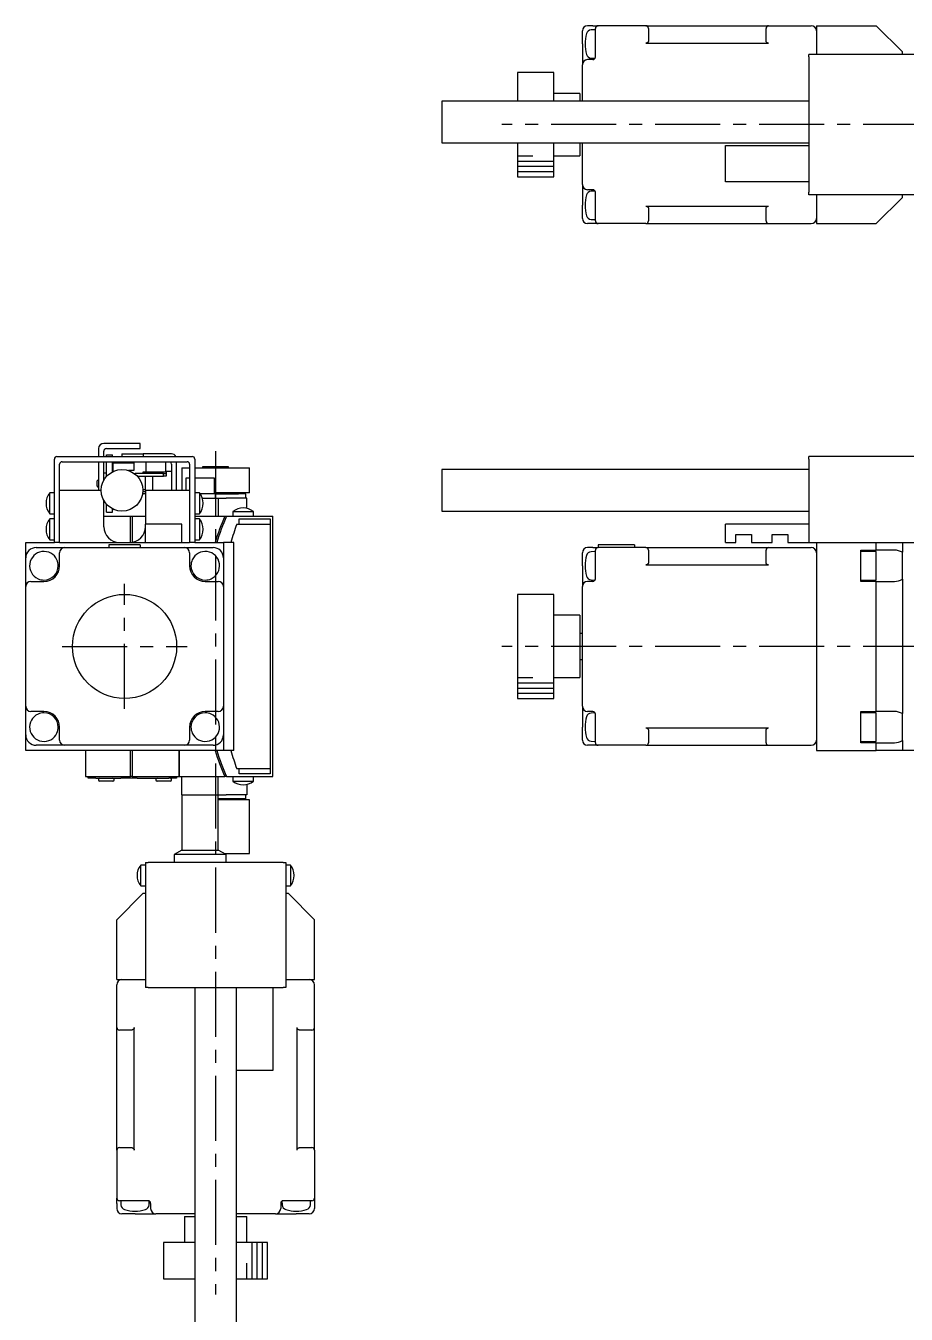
# Model space of a CAD drawing. Extents: x 165 to 837, y 27 to 488.
# Drawn here: x 164.8 to 334, y 240.2 to 487.8 of the extents above; entities that cross this region are included whole.
import ezdxf

# ---------------------------------------------------------------- set-up
doc = ezdxf.new("R2010")
doc.units = 0
doc.header["$LTSCALE"] = 10
doc.linetypes.add('CENTER', pattern=[2, 1.25, -0.25, 0.25, -0.25])
for name, color, linetype in [('1', 7, 'CONTINUOUS'), ('11', 7, 'CONTINUOUS'), ('2', 7, 'CONTINUOUS')]:
    doc.layers.add(name, color=color, linetype=linetype)

msp = doc.modelspace()

# ---------------------------------------------------------------- linework, layer by layer
at = {"layer": '1', "color": 7, "linetype": 'CONTINUOUS'}
for p, q in [((273.749999, 487.75), (272.749999, 487.75)), ((273.749999, 487.75), (274.749999, 487.75)), ((283.949999, 487.75), (274.749999, 487.75)), ((283.949999, 487.75), (307.549999, 487.75)), ((307.549999, 487.75), (315.749999, 487.75)), ((316.749999, 487.75), (316.749999, 482.25)), ((316.749999, 487.75), (328.249999, 487.75)), ((333.249999, 482.75), (328.249999, 487.75)), ((271.749999, 484.25), (271.749999, 486.75)), ((274.249999, 487), (273.446276, 486.957879)), ((274.249999, 485.75), (274.249999, 487.25)), ((274.249999, 481.664214), (274.249999, 485.75)), ((284.449999, 487.25), (284.449999, 485.75)), ((284.449999, 485.75), (284.449999, 484.898232)), ((307.049999, 485.75), (307.049999, 487.25)), ((307.049999, 484.898232), (307.049999, 485.75)), ((271.749999, 484.25), (271.749999, 480.25)), ((283.974533, 484.398835), (283.949999, 484.398232)), ((283.949999, 484.398232), (307.549999, 484.398232)), ((283.999008, 484.40064), (283.974533, 484.398835)), ((284.023364, 484.403644), (283.999008, 484.40064)), ((284.047544, 484.40784), (284.023364, 484.403644)), ((284.071489, 484.413217), (284.047544, 484.40784)), ((284.095141, 484.419762), (284.071489, 484.413217)), ((284.118444, 484.42746), (284.095141, 484.419762)), ((284.141341, 484.436293), (284.118444, 484.42746)), ((284.163777, 484.446238), (284.141341, 484.436293)), ((284.185697, 484.457272), (284.163777, 484.446238)), ((284.20705, 484.469368), (284.185697, 484.457272)), ((284.227784, 484.482497), (284.20705, 484.469368)), ((284.247849, 484.496629), (284.227784, 484.482497)), ((284.267196, 484.511727), (284.247849, 484.496629)), ((284.285778, 484.527757), (284.267196, 484.511727)), ((284.303552, 484.544679), (284.285778, 484.527757)), ((284.320475, 484.562453), (284.303552, 484.544679)), ((284.336504, 484.581036), (284.320475, 484.562453)), ((284.351603, 484.600383), (284.336504, 484.581036)), ((284.365734, 484.620447), (284.351603, 484.600383)), ((284.378863, 484.641181), (284.365734, 484.620447)), ((284.39096, 484.662534), (284.378863, 484.641181)), ((284.401994, 484.684455), (284.39096, 484.662534)), ((284.411939, 484.706891), (284.401994, 484.684455)), ((284.420771, 484.729787), (284.411939, 484.706891)), ((284.428469, 484.75309), (284.420771, 484.729787)), ((284.435015, 484.776742), (284.428469, 484.75309)), ((284.440392, 484.800687), (284.435015, 484.776742)), ((284.444587, 484.824867), (284.440392, 484.800687)), ((284.447591, 484.849224), (284.444587, 484.824867)), ((284.449397, 484.873698), (284.447591, 484.849224)), ((284.449999, 484.898232), (284.449397, 484.873698)), ((307.050601, 484.873698), (307.049999, 484.898232)), ((307.052407, 484.849224), (307.050601, 484.873698)), ((307.055411, 484.824867), (307.052407, 484.849224)), ((307.059606, 484.800687), (307.055411, 484.824867)), ((307.064983, 484.776742), (307.059606, 484.800687)), ((307.071529, 484.75309), (307.064983, 484.776742)), ((307.079227, 484.729787), (307.071529, 484.75309)), ((307.088059, 484.706891), (307.079227, 484.729787)), ((307.098004, 484.684455), (307.088059, 484.706891)), ((307.109038, 484.662534), (307.098004, 484.684455)), ((307.121135, 484.641181), (307.109038, 484.662534)), ((307.134264, 484.620447), (307.121135, 484.641181)), ((307.148395, 484.600383), (307.134264, 484.620447)), ((307.163494, 484.581036), (307.148395, 484.600383)), ((307.179523, 484.562453), (307.163494, 484.581036)), ((307.196446, 484.544679), (307.179523, 484.562453)), ((307.21422, 484.527757), (307.196446, 484.544679)), ((307.232802, 484.511727), (307.21422, 484.527757)), ((307.252149, 484.496629), (307.232802, 484.511727)), ((307.272214, 484.482497), (307.252149, 484.496629)), ((307.292948, 484.469368), (307.272214, 484.482497)), ((307.314301, 484.457272), (307.292948, 484.469368)), ((307.336221, 484.446238), (307.314301, 484.457272)), ((307.358657, 484.436293), (307.336221, 484.446238)), ((307.381554, 484.42746), (307.358657, 484.436293)), ((307.404857, 484.419762), (307.381554, 484.42746)), ((307.428509, 484.413217), (307.404857, 484.419762)), ((307.452454, 484.40784), (307.428509, 484.413217)), ((307.476634, 484.403644), (307.452454, 484.40784)), ((307.50099, 484.40064), (307.476634, 484.403644)), ((307.525465, 484.398835), (307.50099, 484.40064)), ((307.549999, 484.398232), (307.525465, 484.398835)), ((333.249999, 482.25), (333.249999, 482.75)), ((273.749999, 481.25), (272.749999, 481.25)), ((273.446276, 481.542121), (274.184962, 481.503408)), ((339.249999, 482.25), (315.249999, 482.25)), ((315.249999, 481.75), (315.249999, 482.25)), ((315.249999, 481.75), (315.249999, 455.75)), ((259.249999, 478.75), (259.249999, 473.25)), ((266.249999, 478.75), (259.249999, 478.75)), ((266.249999, 473.25), (266.249999, 478.75)), ((271.749999, 473.25), (271.749999, 480.25)), ((244.750001, 473.25), (244.750001, 469.25)), ((315.249999, 473.25), (244.750001, 473.25)), ((271.249999, 474.75), (266.249999, 474.75)), ((271.249999, 474.75), (271.249999, 473.25)), ((244.750001, 469.25), (244.750001, 465.25)), ((244.750001, 465.25), (315.249999, 465.25)), ((259.249999, 465.25), (259.249999, 458.75)), ((266.249999, 458.75), (266.249999, 465.25)), ((271.249999, 465.25), (271.249999, 462.75)), ((271.749999, 457.25), (271.749999, 465.25)), ((299.249999, 457.75), (299.249999, 464.75)), ((299.249999, 464.75), (315.249999, 464.75)), ((266.249999, 462.75), (271.249999, 462.75)), ((259.249999, 458.75), (266.249999, 458.75)), ((271.749999, 457.25), (271.749999, 453.25)), ((273.749999, 456.25), (272.749999, 456.25)), ((274.184962, 455.996592), (273.446276, 455.957879)), ((274.249999, 451.75), (274.249999, 455.835786)), ((315.249999, 457.75), (299.249999, 457.75)), ((315.249999, 455.25), (315.249999, 455.75)), ((271.749999, 450.75), (271.749999, 453.25)), ((283.949999, 453.101768), (307.549999, 453.101768)), ((283.949999, 453.101768), (283.974533, 453.101165)), ((283.974533, 453.101165), (283.999008, 453.09936)), ((283.999008, 453.09936), (284.023364, 453.096356)), ((284.023364, 453.096356), (284.047544, 453.09216)), ((284.047544, 453.09216), (284.071489, 453.086783)), ((284.071489, 453.086783), (284.095141, 453.080238)), ((284.095141, 453.080238), (284.118444, 453.07254)), ((284.118444, 453.07254), (284.141341, 453.063707)), ((284.141341, 453.063707), (284.163777, 453.053762)), ((284.163777, 453.053762), (284.185697, 453.042728)), ((284.185697, 453.042728), (284.20705, 453.030632)), ((284.20705, 453.030632), (284.227784, 453.017503)), ((307.272214, 453.017503), (307.292948, 453.030632)), ((307.292948, 453.030632), (307.314301, 453.042728)), ((307.314301, 453.042728), (307.336221, 453.053762)), ((307.336221, 453.053762), (307.358657, 453.063707)), ((307.358657, 453.063707), (307.381554, 453.07254)), ((307.381554, 453.07254), (307.404857, 453.080238)), ((307.404857, 453.080238), (307.428509, 453.086783)), ((307.428509, 453.086783), (307.452454, 453.09216)), ((307.452454, 453.09216), (307.476634, 453.096356)), ((307.476634, 453.096356), (307.50099, 453.09936)), ((307.50099, 453.09936), (307.525465, 453.101165)), ((307.525465, 453.101165), (307.549999, 453.101768)), ((339.249999, 455.25), (315.249999, 455.25)), ((316.749999, 455.25), (316.749999, 449.75)), ((328.249999, 449.75), (333.249999, 454.75)), ((333.249999, 454.75), (333.249999, 455.25)), ((274.249999, 450.25), (274.249999, 451.75)), ((284.227784, 453.017503), (284.247849, 453.003371)), ((284.247849, 453.003371), (284.267196, 452.988273)), ((284.267196, 452.988273), (284.285778, 452.972243)), ((284.285778, 452.972243), (284.303552, 452.955321)), ((284.303552, 452.955321), (284.320475, 452.937547)), ((284.320475, 452.937547), (284.336504, 452.918964)), ((284.336504, 452.918964), (284.351603, 452.899617)), ((284.351603, 452.899617), (284.365734, 452.879553)), ((284.365734, 452.879553), (284.378863, 452.858819)), ((284.378863, 452.858819), (284.39096, 452.837466)), ((284.39096, 452.837466), (284.401994, 452.815545)), ((284.401994, 452.815545), (284.411939, 452.793109)), ((284.411939, 452.793109), (284.420771, 452.770213)), ((284.420771, 452.770213), (284.428469, 452.74691)), ((284.428469, 452.74691), (284.435015, 452.723258)), ((284.435015, 452.723258), (284.440392, 452.699313)), ((284.440392, 452.699313), (284.444587, 452.675133)), ((284.444587, 452.675133), (284.447591, 452.650776)), ((284.447591, 452.650776), (284.449397, 452.626302)), ((284.449397, 452.626302), (284.449999, 452.601768)), ((284.449999, 452.601768), (284.449999, 451.75)), ((284.449999, 451.75), (284.449999, 450.25)), ((307.049999, 452.601768), (307.050601, 452.626302)), ((307.049999, 451.75), (307.049999, 452.601768)), ((307.049999, 450.25), (307.049999, 451.75)), ((307.050601, 452.626302), (307.052407, 452.650776)), ((307.052407, 452.650776), (307.055411, 452.675133)), ((307.055411, 452.675133), (307.059606, 452.699313)), ((307.059606, 452.699313), (307.064983, 452.723258)), ((307.064983, 452.723258), (307.071529, 452.74691)), ((307.071529, 452.74691), (307.079227, 452.770213)), ((307.079227, 452.770213), (307.088059, 452.793109)), ((307.088059, 452.793109), (307.098004, 452.815545)), ((307.098004, 452.815545), (307.109038, 452.837466)), ((307.109038, 452.837466), (307.121135, 452.858819)), ((307.121135, 452.858819), (307.134264, 452.879553)), ((307.134264, 452.879553), (307.148395, 452.899617)), ((307.148395, 452.899617), (307.163494, 452.918964)), ((307.163494, 452.918964), (307.179523, 452.937547)), ((307.179523, 452.937547), (307.196446, 452.955321)), ((307.196446, 452.955321), (307.21422, 452.972243)), ((307.21422, 452.972243), (307.232802, 452.988273)), ((307.232802, 452.988273), (307.252149, 453.003371)), ((307.252149, 453.003371), (307.272214, 453.017503)), ((273.749999, 449.75), (272.749999, 449.75)), ((273.446276, 450.542121), (274.249999, 450.5)), ((274.749999, 449.75), (273.749999, 449.75)), ((283.949999, 449.75), (274.749999, 449.75)), ((283.949999, 449.75), (307.549999, 449.75)), ((307.549999, 449.75), (315.749999, 449.75)), ((316.749999, 449.75), (328.249999, 449.75)), ((178.75, 406.499999), (178.75, 404.999999)), ((186.75, 407.499999), (179.75, 407.499999)), ((179.75, 404.999999), (179.75, 405.999999)), ((180.25, 406.499999), (186.75, 406.499999)), ((186.75, 406.499999), (186.75, 407.499999)), ((170.25, 388.499999), (170.25, 404.499999)), ((170.75, 404.999999), (196.75, 404.999999)), ((171.75, 403.999999), (195.75, 403.999999)), ((178.75, 403.999999), (178.75, 398.499999)), ((179.75, 400.436491), (179.75, 403.999999)), ((180.25, 404.999999), (180.25, 405.299999)), ((180.25, 405.299999), (181.45, 405.299999)), ((180.25, 401.14575), (180.25, 403.999999)), ((181.45, 404.999999), (181.45, 405.299999)), ((181.45, 402.072113), (181.45, 403.999999)), ((181.55, 403.999999), (181.55, 403.799999)), ((181.55, 403.799999), (185.55, 403.799999)), ((181.55, 402.120772), (181.55, 403.799999)), ((183.25, 405.499999), (187.31253, 405.499999)), ((183.25, 405.499999), (183.25, 404.999999)), ((185.55, 403.799999), (185.55, 402.299999)), ((187.31253, 405.499999), (187.31253, 404.999999)), ((192.75, 405.499999), (187.31253, 405.499999)), ((187.85, 403.999999), (187.85, 401.999999)), ((191.65, 401.999999), (191.65, 403.999999)), ((193.75, 398.499999), (193.75, 403.999999)), ((197.25, 404.499999), (197.25, 388.499999)), ((315.249999, 404.499999), (315.249999, 404.999999)), ((339.249999, 404.999999), (315.249999, 404.999999)), ((315.249999, 404.499999), (315.249999, 388.499999)), ((171.25, 388.499999), (171.25, 403.499999)), ((180.25, 401.799999), (179.75, 401.799999)), ((181.45, 402.799999), (181.55, 402.799999)), ((185.55, 402.299999), (184.499, 402.299999)), ((185.65, 401.699999), (185.795808, 401.699999)), ((185.795808, 401.699999), (185.795808, 401.585264)), ((191.249853, 401.699999), (185.795808, 401.699999)), ((186.201271, 401.199999), (191.249853, 401.199999)), ((191.75, 401.999999), (187.25, 401.999999)), ((187.25, 401.999999), (187.25, 401.699999)), ((187.75, 398.499999), (187.75, 401.199999)), ((189.160616, 398.499999), (189.160616, 401.199999)), ((191.249853, 401.199999), (191.249853, 401.699999)), ((191.249853, 401.699999), (191.749865, 401.699999)), ((191.749865, 401.199999), (191.249853, 401.199999)), ((191.749865, 401.699999), (191.749865, 401.199999)), ((191.75, 401.199999), (191.749865, 401.199999)), ((191.75, 402.199999), (192.75, 402.199999)), ((191.75, 402.199999), (191.75, 401.199999)), ((192.75, 403.499999), (192.75, 398.499999)), ((194.75, 402.799999), (196.25, 402.799999)), ((194.75, 402.799999), (194.75, 398.499999)), ((196.25, 403.499999), (196.25, 388.499999)), ((197.25, 402.799999), (207.75, 402.799999)), ((199.1501, 402.999999), (198.75, 402.999999)), ((198.75, 402.999999), (198.75, 402.799999)), ((201.25, 402.999999), (199.1501, 402.999999)), ((203.3499, 402.999999), (201.25, 402.999999)), ((203.75, 402.999999), (203.3499, 402.999999)), ((203.75, 402.799999), (203.75, 402.999999)), ((207.75, 397.999999), (207.75, 402.799999)), ((244.750001, 402.499999), (244.750001, 394.499999)), ((315.249999, 402.499999), (244.750001, 402.499999)), ((178.75, 400.599999), (178.45, 400.299999)), ((178.45, 399.299999), (178.45, 400.299999)), ((178.45, 399.299999), (178.75, 398.999999)), ((187.75, 398.599999), (187.25, 398.599999)), ((187.25, 398.599999), (187.25, 398.499999)), ((196.25, 400.799999), (195.5, 400.799999)), ((195.5, 400.799999), (195.5, 398.499999)), ((198.25, 400.799999), (197.25, 400.799999)), ((201, 400.799999), (198.25, 400.799999)), ((201, 397.799999), (201, 400.799999)), ((169.352001, 396.637781), (169.352001, 397.999999)), ((170.25, 397.999999), (169.352001, 397.999999)), ((169.352001, 393.999999), (169.352001, 396.637781)), ((171.25, 398.499999), (179.25, 398.499999)), ((179.75, 391.499999), (179.75, 396.563507)), ((187.75, 397.799999), (187.188274, 397.799999)), ((187.244997, 398.299999), (187.75, 398.299999)), ((187.25, 398.499999), (187.25, 398.299999)), ((187.75, 398.499999), (187.75, 391.999999)), ((187.75, 398.499999), (196.25, 398.499999)), ((198.147999, 397.999999), (197.25, 397.999999)), ((198.147999, 397.999999), (198.147999, 396.35153)), ((198.147999, 396.35153), (198.147999, 393.999999)), ((201.25, 397.799999), (198.295751, 397.799999)), ((198.689737, 396.999999), (201.75, 396.999999)), ((207.75, 397.999999), (201, 397.999999)), ((207.049662, 397.799999), (201.25, 397.799999)), ((201.25, 397.799999), (205.659743, 397.799999)), ((201.25, 396.999999), (201.25, 397.799999)), ((201.75, 396.999999), (201.75, 393.499999)), ((201.75, 396.999999), (203.25, 396.999999)), ((207.25, 396.999999), (203.25, 396.999999)), ((204.75, 397.799999), (204.75, 397.999999)), ((207.05, 397.799999), (204.75, 397.799999)), ((204.75, 397.799999), (205.66, 397.799999)), ((207.05, 397.799999), (207.049662, 397.799999)), ((207.05, 396.999999), (207.05, 397.799999)), ((207.25, 395.022499), (207.25, 396.999999)), ((169.352001, 393.999999), (170.25, 393.999999)), ((180.25, 394.299999), (180.25, 395.854248)), ((180.25, 394.299999), (181.45, 394.299999)), ((181.45, 394.299999), (181.45, 394.927885)), ((181.45, 394.799999), (181.55, 394.799999)), ((181.55, 394.799999), (181.55, 394.879226)), ((197.25, 393.999999), (198.147999, 393.999999)), ((204.55, 394.397999), (208.55, 394.397999)), ((204.55, 394.397999), (204.55, 393.5)), ((204.55, 394.397999), (204.55, 393.5)), ((208.55, 393.5), (208.55, 394.397999)), ((208.55, 393.5), (208.55, 394.397999)), ((244.750001, 394.499999), (315.249999, 394.499999)), ((169.352001, 391.637781), (169.352001, 392.999999)), ((170.25, 392.999999), (169.352001, 392.999999)), ((169.352001, 388.999999), (169.352001, 391.637781)), ((179.75, 393.499999), (184.889222, 393.499999)), ((184.889222, 393.499999), (185.204559, 393.499999)), ((184.889222, 388.503231), (184.889222, 393.499999)), ((185.204559, 393.499999), (185.204559, 388.534636)), ((185.204559, 393.499999), (187.75, 393.499999)), ((187.75, 388.499999), (187.75, 391.999999)), ((194.75, 391.999999), (187.75, 391.999999)), ((194.75, 388.499999), (194.75, 391.999999)), ((197.25, 393.499999), (203.009051, 393.499999)), ((198.147999, 392.999999), (197.25, 392.999999)), ((198.147999, 392.999999), (198.147999, 391.35153)), ((198.147999, 391.35153), (198.147999, 388.999999)), ((203.009051, 393.499999), (203.334807, 393.499999)), ((203.334807, 393.499999), (212.25, 393.499999)), ((205.31253, 391.999999), (210.75, 391.999999)), ((205.75, 392.999999), (211.75, 392.999999)), ((205.75, 391.999999), (205.75, 392.999999)), ((210.75, 391.999999), (211.75, 391.999999)), ((211.75, 392.999999), (211.75, 391.999999)), ((211.75, 391.999999), (211.75, 344.999999)), ((212.25, 343.499999), (212.25, 393.499999)), ((299.249999, 388.499999), (299.249999, 391.999999)), ((315.249999, 391.999999), (299.249999, 391.999999)), ((169.352001, 388.999999), (170.25, 388.999999)), ((197.25, 388.999999), (198.147999, 388.999999)), ((301.249999, 389.999999), (304.249999, 389.999999)), ((301.249999, 388.499999), (301.249999, 389.999999)), ((304.249999, 389.999999), (304.249999, 388.499999)), ((308.249999, 389.999999), (311.249999, 389.999999)), ((308.249999, 388.499999), (308.249999, 389.999999)), ((311.249999, 389.999999), (311.249999, 388.499999)), ((164.75, 385.499999), (164.75, 388.499999)), ((164.75, 388.499999), (170.25, 388.499999)), ((166.75, 387.499999), (170.835786, 387.499999)), ((166.75, 387.499999), (168.101768, 387.499999)), ((171.25, 388.499999), (170.25, 388.499999)), ((170.835786, 387.499999), (172.25, 387.499999)), ((171.25, 388.499999), (187.75, 388.499999)), ((171.25, 383.999999), (171.25, 386.499999)), ((172.25, 387.499999), (195.25, 387.499999)), ((180.75, 387.999999), (180.75, 387.499999)), ((186.75, 387.999999), (180.75, 387.999999)), ((186.75, 387.999999), (186.75, 387.499999)), ((187.75, 388.499999), (194.75, 388.499999)), ((194.75, 388.499999), (196.25, 388.499999)), ((195.25, 387.499999), (196.664214, 387.499999)), ((197.25, 388.499999), (196.25, 388.499999)), ((196.25, 386.499999), (196.25, 383.999999)), ((196.664214, 387.499999), (200.75, 387.499999)), ((197.25, 388.499999), (202.75, 388.499999)), ((199.398232, 387.499999), (200.75, 387.499999)), ((204.75, 388.499999), (202.75, 388.499999)), ((202.75, 388.499999), (202.75, 385.499999)), ((204.75, 348.499999), (204.75, 388.499999)), ((271.749999, 383.999999), (271.749999, 386.499999)), ((273.749999, 387.499999), (272.749999, 387.499999)), ((274.249999, 386.749999), (273.446276, 386.707878)), ((273.749999, 387.499999), (274.749999, 387.499999)), ((274.249999, 385.499999), (274.249999, 386.999999)), ((274.749999, 387.999999), (274.749999, 387.499999)), ((281.749999, 387.999999), (274.749999, 387.999999)), ((283.949999, 387.499999), (274.749999, 387.499999)), ((281.749999, 387.999999), (281.749999, 387.499999)), ((283.949999, 387.499999), (307.549999, 387.499999)), ((284.449999, 386.999999), (284.449999, 385.499999)), ((299.249999, 388.499999), (301.249999, 388.499999)), ((304.249999, 388.499999), (308.249999, 388.499999)), ((307.049999, 385.499999), (307.049999, 386.999999)), ((307.549999, 387.499999), (315.749999, 387.499999)), ((311.249999, 388.499999), (315.249999, 388.499999)), ((315.249999, 388.499999), (316.749999, 388.499999)), ((316.749999, 388.499999), (316.749999, 348.499999)), ((316.749999, 388.499999), (328.249999, 388.499999)), ((325.249999, 386.999999), (328.249999, 386.999999)), ((325.249999, 380.999999), (325.249999, 386.999999)), ((328.249999, 386.749999), (325.249999, 386.749999)), ((328.249999, 386.999999), (328.249999, 388.499999)), ((328.249999, 388.499999), (333.249999, 388.499999)), ((331.749999, 386.999999), (328.249999, 386.999999)), ((328.249999, 381.249999), (328.249999, 386.749999)), ((328.249999, 381.249999), (328.249999, 386.749999)), ((333.249999, 388.499999), (333.249999, 386.598075)), ((333.249999, 388.499999), (339.249999, 388.499999)), ((333.249999, 383.999999), (333.249999, 386.598075)), ((164.75, 381.414213), (164.75, 385.499999)), ((164.75, 384.148231), (164.75, 385.499999)), ((202.75, 385.499999), (202.75, 381.414213)), ((202.75, 385.499999), (202.75, 384.148231)), ((271.749999, 383.999999), (271.749999, 379.999999)), ((274.249999, 381.414213), (274.249999, 385.499999)), ((283.974533, 384.148834), (283.949999, 384.148231)), ((283.949999, 384.148231), (307.549999, 384.148231)), ((283.999008, 384.150639), (283.974533, 384.148834)), ((284.023364, 384.153643), (283.999008, 384.150639)), ((284.047544, 384.157839), (284.023364, 384.153643)), ((284.071489, 384.163216), (284.047544, 384.157839)), ((284.095141, 384.169761), (284.071489, 384.163216)), ((284.118444, 384.177459), (284.095141, 384.169761)), ((284.141341, 384.186292), (284.118444, 384.177459)), ((284.163777, 384.196237), (284.141341, 384.186292)), ((284.185697, 384.207271), (284.163777, 384.196237)), ((284.20705, 384.219367), (284.185697, 384.207271)), ((284.227784, 384.232496), (284.20705, 384.219367)), ((284.247849, 384.246628), (284.227784, 384.232496)), ((284.267196, 384.261726), (284.247849, 384.246628)), ((284.285778, 384.277756), (284.267196, 384.261726)), ((284.303552, 384.294678), (284.285778, 384.277756)), ((284.320475, 384.312452), (284.303552, 384.294678)), ((284.336504, 384.331035), (284.320475, 384.312452)), ((284.351603, 384.350382), (284.336504, 384.331035)), ((284.365734, 384.370446), (284.351603, 384.350382)), ((284.378863, 384.39118), (284.365734, 384.370446)), ((284.39096, 384.412533), (284.378863, 384.39118)), ((284.401994, 384.434454), (284.39096, 384.412533)), ((284.411939, 384.45689), (284.401994, 384.434454)), ((284.420771, 384.479786), (284.411939, 384.45689)), ((284.428469, 384.503089), (284.420771, 384.479786)), ((284.435015, 384.526741), (284.428469, 384.503089)), ((284.440392, 384.550686), (284.435015, 384.526741)), ((284.444587, 384.574866), (284.440392, 384.550686)), ((284.447591, 384.599223), (284.444587, 384.574866)), ((284.449397, 384.623697), (284.447591, 384.599223)), ((284.449999, 384.648231), (284.449397, 384.623697)), ((284.449999, 385.499999), (284.449999, 384.648231)), ((307.049999, 384.648231), (307.049999, 385.499999)), ((307.050601, 384.623697), (307.049999, 384.648231)), ((307.052407, 384.599223), (307.050601, 384.623697)), ((307.055411, 384.574866), (307.052407, 384.599223)), ((307.059606, 384.550686), (307.055411, 384.574866)), ((307.064983, 384.526741), (307.059606, 384.550686)), ((307.071529, 384.503089), (307.064983, 384.526741)), ((307.079227, 384.479786), (307.071529, 384.503089)), ((307.088059, 384.45689), (307.079227, 384.479786)), ((307.098004, 384.434454), (307.088059, 384.45689)), ((307.109038, 384.412533), (307.098004, 384.434454)), ((307.121135, 384.39118), (307.109038, 384.412533)), ((307.134264, 384.370446), (307.121135, 384.39118)), ((307.148395, 384.350382), (307.134264, 384.370446)), ((307.163494, 384.331035), (307.148395, 384.350382)), ((307.179523, 384.312452), (307.163494, 384.331035)), ((307.196446, 384.294678), (307.179523, 384.312452)), ((307.21422, 384.277756), (307.196446, 384.294678)), ((307.232802, 384.261726), (307.21422, 384.277756)), ((307.252149, 384.246628), (307.232802, 384.261726)), ((307.272214, 384.232496), (307.252149, 384.246628)), ((307.292948, 384.219367), (307.272214, 384.232496)), ((307.314301, 384.207271), (307.292948, 384.219367)), ((307.336221, 384.196237), (307.314301, 384.207271)), ((307.358657, 384.186292), (307.336221, 384.196237)), ((307.381554, 384.177459), (307.358657, 384.186292)), ((307.404857, 384.169761), (307.381554, 384.177459)), ((307.428509, 384.163216), (307.404857, 384.169761)), ((307.452454, 384.157839), (307.428509, 384.163216)), ((307.476634, 384.153643), (307.452454, 384.157839)), ((307.50099, 384.150639), (307.476634, 384.153643)), ((307.525465, 384.148834), (307.50099, 384.150639)), ((307.549999, 384.148231), (307.525465, 384.148834)), ((333.249999, 381.401923), (333.249999, 383.999999)), ((164.75, 379.999999), (164.75, 381.414213)), ((202.75, 381.414213), (202.75, 379.999999)), ((273.446276, 381.29212), (274.184962, 381.253407)), ((325.249999, 381.249999), (328.249999, 381.249999)), ((333.249999, 381.401923), (333.249999, 355.598075)), ((164.75, 356.999999), (164.75, 379.999999)), ((165.75, 380.999999), (168.25, 380.999999)), ((199.25, 380.999999), (201.75, 380.999999)), ((202.75, 379.999999), (202.75, 356.999999)), ((271.749999, 356.999999), (271.749999, 379.999999)), ((273.749999, 380.999999), (272.749999, 380.999999)), ((328.249999, 380.999999), (325.249999, 380.999999)), ((328.249999, 355.999999), (328.249999, 380.999999)), ((328.249999, 380.999999), (331.749999, 380.999999)), ((259.249999, 378.499999), (259.249999, 368.499999)), ((266.249999, 378.499999), (259.249999, 378.499999)), ((266.249999, 368.499999), (266.249999, 378.499999)), ((271.249999, 374.499999), (266.249999, 374.499999)), ((271.249999, 374.499999), (271.249999, 368.499999)), ((271.749999, 370.999999), (271.249999, 370.999999)), ((259.249999, 368.499999), (259.249999, 358.499999)), ((266.249999, 358.499999), (266.249999, 368.499999)), ((271.249999, 368.499999), (271.249999, 362.499999)), ((271.249999, 365.999999), (271.749999, 365.999999)), ((266.249999, 362.499999), (271.249999, 362.499999)), ((164.75, 355.585785), (164.75, 356.999999)), ((202.75, 356.999999), (202.75, 355.585785)), ((259.249999, 358.499999), (266.249999, 358.499999)), ((271.749999, 356.999999), (271.749999, 352.999999)), ((164.75, 351.499999), (164.75, 355.585785)), ((168.25, 355.999999), (165.75, 355.999999)), ((201.75, 355.999999), (199.25, 355.999999)), ((202.75, 355.585785), (202.75, 351.499999)), ((273.749999, 355.999999), (272.749999, 355.999999)), ((274.184962, 355.746591), (273.446276, 355.707878)), ((274.249999, 351.499999), (274.249999, 355.585785)), ((325.249999, 355.999999), (328.249999, 355.999999)), ((325.249999, 349.999999), (325.249999, 355.999999)), ((328.249999, 355.749999), (325.249999, 355.749999)), ((331.749999, 355.999999), (328.249999, 355.999999)), ((328.249999, 350.249999), (328.249999, 355.749999)), ((328.249999, 350.249999), (328.249999, 355.749999)), ((333.249999, 352.999999), (333.249999, 355.598075)), ((164.75, 351.499999), (164.75, 352.851767)), ((171.25, 350.499999), (171.25, 352.999999)), ((196.25, 352.999999), (196.25, 350.499999)), ((202.75, 352.851767), (202.75, 351.499999)), ((271.749999, 350.499999), (271.749999, 352.999999)), ((283.949999, 352.851767), (307.549999, 352.851767)), ((283.949999, 352.851767), (283.974533, 352.851164)), ((283.974533, 352.851164), (283.999008, 352.849359)), ((283.999008, 352.849359), (284.023364, 352.846355)), ((284.023364, 352.846355), (284.047544, 352.842159)), ((284.047544, 352.842159), (284.071489, 352.836782)), ((284.071489, 352.836782), (284.095141, 352.830237)), ((284.095141, 352.830237), (284.118444, 352.822539)), ((284.118444, 352.822539), (284.141341, 352.813706)), ((284.141341, 352.813706), (284.163777, 352.803761)), ((284.163777, 352.803761), (284.185697, 352.792727)), ((284.185697, 352.792727), (284.20705, 352.780631)), ((284.20705, 352.780631), (284.227784, 352.767502)), ((284.227784, 352.767502), (284.247849, 352.75337)), ((284.247849, 352.75337), (284.267196, 352.738272)), ((284.267196, 352.738272), (284.285778, 352.722242)), ((284.285778, 352.722242), (284.303552, 352.70532)), ((284.303552, 352.70532), (284.320475, 352.687546)), ((284.320475, 352.687546), (284.336504, 352.668963)), ((284.336504, 352.668963), (284.351603, 352.649616)), ((284.351603, 352.649616), (284.365734, 352.629552)), ((284.365734, 352.629552), (284.378863, 352.608818)), ((284.378863, 352.608818), (284.39096, 352.587465)), ((284.39096, 352.587465), (284.401994, 352.565544)), ((284.401994, 352.565544), (284.411939, 352.543108)), ((284.411939, 352.543108), (284.420771, 352.520212)), ((284.420771, 352.520212), (284.428469, 352.496909)), ((284.428469, 352.496909), (284.435015, 352.473257)), ((284.435015, 352.473257), (284.440392, 352.449312)), ((284.440392, 352.449312), (284.444587, 352.425132)), ((284.444587, 352.425132), (284.447591, 352.400775)), ((284.447591, 352.400775), (284.449397, 352.376301)), ((284.449397, 352.376301), (284.449999, 352.351767)), ((284.449999, 352.351767), (284.449999, 351.499999)), ((307.049999, 352.351767), (307.050601, 352.376301)), ((307.049999, 351.499999), (307.049999, 352.351767)), ((307.050601, 352.376301), (307.052407, 352.400775)), ((307.052407, 352.400775), (307.055411, 352.425132)), ((307.055411, 352.425132), (307.059606, 352.449312)), ((307.059606, 352.449312), (307.064983, 352.473257)), ((307.064983, 352.473257), (307.071529, 352.496909)), ((307.071529, 352.496909), (307.079227, 352.520212)), ((307.079227, 352.520212), (307.088059, 352.543108)), ((307.088059, 352.543108), (307.098004, 352.565544)), ((307.098004, 352.565544), (307.109038, 352.587465)), ((307.109038, 352.587465), (307.121135, 352.608818)), ((307.121135, 352.608818), (307.134264, 352.629552)), ((307.134264, 352.629552), (307.148395, 352.649616)), ((307.148395, 352.649616), (307.163494, 352.668963)), ((307.163494, 352.668963), (307.179523, 352.687546)), ((307.179523, 352.687546), (307.196446, 352.70532)), ((307.196446, 352.70532), (307.21422, 352.722242)), ((307.21422, 352.722242), (307.232802, 352.738272)), ((307.232802, 352.738272), (307.252149, 352.75337)), ((307.252149, 352.75337), (307.272214, 352.767502)), ((307.272214, 352.767502), (307.292948, 352.780631)), ((307.292948, 352.780631), (307.314301, 352.792727)), ((307.314301, 352.792727), (307.336221, 352.803761)), ((307.336221, 352.803761), (307.358657, 352.813706)), ((307.358657, 352.813706), (307.381554, 352.822539)), ((307.381554, 352.822539), (307.404857, 352.830237)), ((307.404857, 352.830237), (307.428509, 352.836782)), ((307.428509, 352.836782), (307.452454, 352.842159)), ((307.452454, 352.842159), (307.476634, 352.846355)), ((307.476634, 352.846355), (307.50099, 352.849359)), ((307.50099, 352.849359), (307.525465, 352.851164)), ((307.525465, 352.851164), (307.549999, 352.851767)), ((333.249999, 350.401923), (333.249999, 352.999999)), ((164.75, 348.499999), (164.75, 351.499999)), ((170.835786, 349.499999), (166.75, 349.499999)), ((168.101768, 349.499999), (166.75, 349.499999)), ((172.25, 349.499999), (170.835786, 349.499999)), ((195.25, 349.499999), (172.25, 349.499999)), ((196.664214, 349.499999), (195.25, 349.499999)), ((200.75, 349.499999), (196.664214, 349.499999)), ((200.75, 349.499999), (199.398232, 349.499999)), ((202.75, 351.499999), (202.75, 348.499999)), ((273.749999, 349.499999), (272.749999, 349.499999)), ((273.446276, 350.29212), (274.249999, 350.249999)), ((274.749999, 349.499999), (273.749999, 349.499999)), ((274.249999, 349.999999), (274.249999, 351.499999)), ((283.949999, 349.499999), (274.749999, 349.499999)), ((283.949999, 349.499999), (307.549999, 349.499999)), ((284.449999, 351.499999), (284.449999, 349.999999)), ((307.049999, 349.999999), (307.049999, 351.499999)), ((307.549999, 349.499999), (315.749999, 349.499999)), ((325.249999, 350.249999), (328.249999, 350.249999)), ((328.249999, 349.999999), (325.249999, 349.999999)), ((328.249999, 348.499999), (328.249999, 349.999999)), ((328.249999, 349.999999), (331.749999, 349.999999)), ((333.249999, 350.401923), (333.249999, 348.499999)), ((202.75, 348.499999), (164.75, 348.499999)), ((176.25, 348.499999), (176.25, 343.499999)), ((184.889222, 343.499999), (184.889222, 348.499999)), ((185.204559, 348.499999), (185.204559, 343.499999)), ((194.25, 348.499999), (194.25, 343.499999)), ((194.25, 343.499999), (194.25, 348.499999)), ((204.75, 348.499999), (202.75, 348.499999)), ((316.749999, 348.499999), (328.249999, 348.499999)), ((333.249999, 348.499999), (328.249999, 348.499999)), ((339.249999, 348.499999), (333.249999, 348.499999)), ((210.75, 344.999999), (205.31253, 344.999999)), ((205.75, 343.999999), (205.75, 344.999999)), ((211.75, 344.999999), (210.75, 344.999999)), ((211.75, 344.999999), (211.75, 343.999999)), ((176.25, 343.499999), (184.889222, 343.499999)), ((176.75, 343.199999), (176.75, 343.499999)), ((178.25, 343.199999), (176.75, 343.199999)), ((178.25, 343.199999), (183.020902, 343.199999)), ((178.75, 342.949999), (178.75, 342.849999)), ((181.5, 342.599999), (179, 342.599999)), ((181.490149, 342.599999), (179, 342.599999)), ((181.5, 342.599999), (181.490149, 342.599999)), ((181.75, 342.849999), (181.75, 342.949999)), ((184.520902, 343.199999), (183.020902, 343.199999)), ((184.520902, 343.199999), (184.520902, 343.499999)), ((184.713883, 343.199999), (184.520902, 343.199999)), ((186.149737, 343.199999), (184.713883, 343.199999)), ((185.204559, 343.499999), (184.889222, 343.499999)), ((185.204559, 343.499999), (194.25, 343.499999)), ((186.149737, 343.199999), (192.25, 343.199999)), ((189.75, 342.949999), (189.75, 342.849999)), ((192.5, 342.599999), (190, 342.599999)), ((192.490149, 342.599999), (190, 342.599999)), ((193.75, 343.199999), (192.25, 343.199999)), ((192.5, 342.599999), (192.490149, 342.599999)), ((192.75, 342.849999), (192.75, 342.949999)), ((193.75, 343.499999), (193.75, 343.199999)), ((194.25, 343.499999), (203.009051, 343.499999)), ((194.75, 339.999999), (194.75, 343.499999)), ((201.75, 339.999999), (201.75, 343.499999)), ((203.334807, 343.499999), (203.009051, 343.499999)), ((203.334807, 343.499999), (212.25, 343.499999)), ((204.55, 343.499998), (204.55, 342.601999)), ((204.55, 343.499998), (204.55, 342.601999)), ((204.55, 342.601999), (208.55, 342.601999)), ((211.75, 343.999999), (205.75, 343.999999)), ((207.25, 341.977499), (207.25, 339.999999)), ((208.55, 342.601999), (208.55, 343.499998)), ((208.55, 342.601999), (208.55, 343.499998)), ((194.75, 339.999999), (198.25, 339.999999)), ((194.75, 339.999999), (194.75, 329.366024)), ((198.25, 339.999999), (201.75, 339.999999)), ((207.049662, 339.199999), (201.730452, 339.199999)), ((201.75, 339.999999), (203.25, 339.999999)), ((201.75, 329.366024), (201.75, 339.999999)), ((201.75, 339.199999), (205.659743, 339.199999)), ((207.25, 339.999999), (203.25, 339.999999)), ((207.05, 339.199999), (204.75, 339.199999)), ((204.75, 339.199999), (205.66, 339.199999)), ((204.75, 338.999999), (204.75, 339.199999)), ((207.05, 339.199999), (207.049662, 339.199999)), ((207.05, 339.199999), (207.05, 339.999999)), ((207.75, 338.999999), (201.75, 338.999999)), ((207.75, 334.199999), (207.75, 338.999999)), ((207.75, 328.699999), (207.75, 334.199999)), ((194.75, 329.366024), (193.25, 328.499999)), ((194.75, 329.366024), (201.75, 329.366024)), ((203.25, 328.499999), (201.75, 329.366024)), ((187.75, 326.999999), (187.75, 302.999999)), ((187.75, 326.999999), (188.25, 326.999999)), ((214.25, 326.999999), (188.25, 326.999999)), ((203.25, 328.499999), (193.25, 328.499999)), ((193.25, 328.499999), (193.25, 326.999999)), ((202.90359, 328.699999), (207.75, 328.699999)), ((203.25, 328.499999), (203.25, 328.699999)), ((203.25, 326.999999), (203.25, 328.499999)), ((203.25, 327.999999), (203.25, 328.499999)), ((214.25, 326.999999), (214.75, 326.999999)), ((214.75, 326.999999), (214.75, 302.999999)), ((186.852001, 322.604416), (186.852001, 326.499999)), ((187.75, 326.499999), (186.852001, 326.499999)), ((215.647999, 326.499999), (214.75, 326.499999)), ((215.647999, 326.499999), (215.647999, 322.531135)), ((186.852001, 322.499999), (186.852001, 322.604416)), ((186.852001, 322.499999), (187.75, 322.499999)), ((214.75, 322.499999), (215.647999, 322.499999)), ((215.647999, 322.531135), (215.647999, 322.499999)), ((187.25, 320.999999), (182.25, 315.999999)), ((187.75, 320.999999), (187.25, 320.999999)), ((215.25, 320.999999), (214.75, 320.999999)), ((220.25, 315.999999), (215.25, 320.999999)), ((182.25, 304.499999), (182.25, 315.999999)), ((220.25, 304.499999), (220.25, 315.999999)), ((182.25, 304.499999), (187.75, 304.499999)), ((214.75, 304.499999), (220.25, 304.499999)), ((182.25, 295.299999), (182.25, 303.499999)), ((188.25, 302.999999), (187.75, 302.999999)), ((188.25, 302.999999), (214.25, 302.999999)), ((197.25, 302.999999), (197.25, 232.500001)), ((205.25, 232.500001), (205.25, 302.999999)), ((212.25, 302.999999), (212.25, 286.999999)), ((214.75, 302.999999), (214.25, 302.999999)), ((220.25, 295.299999), (220.25, 303.499999)), ((182.25, 271.699999), (182.25, 295.299999)), ((184.25, 294.799999), (182.75, 294.799999)), ((185.101768, 294.799999), (184.25, 294.799999)), ((185.126302, 294.800601), (185.101768, 294.799999)), ((185.150776, 294.802407), (185.126302, 294.800601)), ((185.175133, 294.805411), (185.150776, 294.802407)), ((185.199313, 294.809606), (185.175133, 294.805411)), ((185.223258, 294.814983), (185.199313, 294.809606)), ((185.24691, 294.821529), (185.223258, 294.814983)), ((185.270213, 294.829227), (185.24691, 294.821529)), ((185.293109, 294.838059), (185.270213, 294.829227)), ((185.315545, 294.848004), (185.293109, 294.838059)), ((185.337466, 294.859038), (185.315545, 294.848004)), ((185.358819, 294.871135), (185.337466, 294.859038)), ((185.379553, 294.884264), (185.358819, 294.871135)), ((185.399617, 294.898395), (185.379553, 294.884264)), ((185.418964, 294.913494), (185.399617, 294.898395)), ((185.437547, 294.929523), (185.418964, 294.913494)), ((185.455321, 294.946446), (185.437547, 294.929523)), ((185.472243, 294.96422), (185.455321, 294.946446)), ((185.488273, 294.982802), (185.472243, 294.96422)), ((185.503371, 295.002149), (185.488273, 294.982802)), ((185.517503, 295.022214), (185.503371, 295.002149)), ((185.530632, 295.042948), (185.517503, 295.022214)), ((185.542728, 295.064301), (185.530632, 295.042948)), ((185.553762, 295.086221), (185.542728, 295.064301)), ((185.563707, 295.108657), (185.553762, 295.086221)), ((185.57254, 295.131554), (185.563707, 295.108657)), ((185.580238, 295.154857), (185.57254, 295.131554)), ((185.586783, 295.178509), (185.580238, 295.154857)), ((185.59216, 295.202454), (185.586783, 295.178509)), ((185.596356, 295.226634), (185.59216, 295.202454)), ((185.59936, 295.25099), (185.596356, 295.226634)), ((185.601165, 295.275465), (185.59936, 295.25099)), ((185.601768, 295.299999), (185.601165, 295.275465)), ((185.601768, 271.699999), (185.601768, 295.299999)), ((216.898232, 271.699999), (216.898232, 295.299999)), ((216.898835, 295.275465), (216.898232, 295.299999)), ((216.90064, 295.25099), (216.898835, 295.275465)), ((216.903644, 295.226634), (216.90064, 295.25099)), ((216.90784, 295.202454), (216.903644, 295.226634)), ((216.913217, 295.178509), (216.90784, 295.202454)), ((216.919762, 295.154857), (216.913217, 295.178509)), ((216.92746, 295.131554), (216.919762, 295.154857)), ((216.936293, 295.108657), (216.92746, 295.131554)), ((216.946238, 295.086221), (216.936293, 295.108657)), ((216.957272, 295.064301), (216.946238, 295.086221)), ((216.969368, 295.042948), (216.957272, 295.064301)), ((216.982497, 295.022214), (216.969368, 295.042948)), ((216.996629, 295.002149), (216.982497, 295.022214)), ((217.011727, 294.982802), (216.996629, 295.002149)), ((217.027757, 294.96422), (217.011727, 294.982802)), ((217.044679, 294.946446), (217.027757, 294.96422)), ((217.062453, 294.929523), (217.044679, 294.946446)), ((217.081036, 294.913494), (217.062453, 294.929523)), ((217.100383, 294.898395), (217.081036, 294.913494)), ((217.120447, 294.884264), (217.100383, 294.898395)), ((217.141181, 294.871135), (217.120447, 294.884264)), ((217.162534, 294.859038), (217.141181, 294.871135)), ((217.184455, 294.848004), (217.162534, 294.859038)), ((217.206891, 294.838059), (217.184455, 294.848004)), ((217.229787, 294.829227), (217.206891, 294.838059)), ((217.25309, 294.821529), (217.229787, 294.829227)), ((217.276742, 294.814983), (217.25309, 294.821529)), ((217.300687, 294.809606), (217.276742, 294.814983)), ((217.324867, 294.805411), (217.300687, 294.809606)), ((217.349224, 294.802407), (217.324867, 294.805411)), ((217.373698, 294.800601), (217.349224, 294.802407)), ((217.398232, 294.799999), (217.373698, 294.800601)), ((218.25, 294.799999), (217.398232, 294.799999)), ((219.75, 294.799999), (218.25, 294.799999)), ((220.25, 271.699999), (220.25, 295.299999)), ((212.25, 286.999999), (205.25, 286.999999)), ((182.25, 271.699999), (182.25, 262.499999)), ((182.75, 272.199999), (184.25, 272.199999)), ((184.25, 272.199999), (185.101768, 272.199999)), ((185.101768, 272.199999), (185.126302, 272.199397)), ((185.126302, 272.199397), (185.150776, 272.197591)), ((185.150776, 272.197591), (185.175133, 272.194587)), ((185.175133, 272.194587), (185.199313, 272.190392)), ((185.199313, 272.190392), (185.223258, 272.185015)), ((185.223258, 272.185015), (185.24691, 272.178469)), ((185.24691, 272.178469), (185.270213, 272.170771)), ((185.270213, 272.170771), (185.293109, 272.161939)), ((185.293109, 272.161939), (185.315545, 272.151994)), ((185.315545, 272.151994), (185.337466, 272.14096)), ((185.337466, 272.14096), (185.358819, 272.128863)), ((185.358819, 272.128863), (185.379553, 272.115734)), ((185.379553, 272.115734), (185.399617, 272.101603)), ((185.399617, 272.101603), (185.418964, 272.086504)), ((185.418964, 272.086504), (185.437547, 272.070475)), ((185.437547, 272.070475), (185.455321, 272.053552)), ((185.455321, 272.053552), (185.472243, 272.035778)), ((185.472243, 272.035778), (185.488273, 272.017196)), ((185.488273, 272.017196), (185.503371, 271.997849)), ((185.503371, 271.997849), (185.517503, 271.977784)), ((185.517503, 271.977784), (185.530632, 271.95705)), ((185.530632, 271.95705), (185.542728, 271.935697)), ((185.542728, 271.935697), (185.553762, 271.913777)), ((185.553762, 271.913777), (185.563707, 271.891341)), ((185.563707, 271.891341), (185.57254, 271.868444)), ((185.57254, 271.868444), (185.580238, 271.845141)), ((185.580238, 271.845141), (185.586783, 271.821489)), ((185.586783, 271.821489), (185.59216, 271.797544)), ((185.59216, 271.797544), (185.596356, 271.773364)), ((185.596356, 271.773364), (185.59936, 271.749008)), ((185.59936, 271.749008), (185.601165, 271.724533)), ((185.601165, 271.724533), (185.601768, 271.699999)), ((216.898232, 271.699999), (216.898835, 271.724533)), ((216.898835, 271.724533), (216.90064, 271.749008)), ((216.90064, 271.749008), (216.903644, 271.773364)), ((216.903644, 271.773364), (216.90784, 271.797544)), ((216.90784, 271.797544), (216.913217, 271.821489)), ((216.913217, 271.821489), (216.919762, 271.845141)), ((216.919762, 271.845141), (216.92746, 271.868444)), ((216.92746, 271.868444), (216.936293, 271.891341)), ((216.936293, 271.891341), (216.946238, 271.913777)), ((216.946238, 271.913777), (216.957272, 271.935697)), ((216.957272, 271.935697), (216.969368, 271.95705)), ((216.969368, 271.95705), (216.982497, 271.977784)), ((216.982497, 271.977784), (216.996629, 271.997849)), ((216.996629, 271.997849), (217.011727, 272.017196)), ((217.011727, 272.017196), (217.027757, 272.035778)), ((217.027757, 272.035778), (217.044679, 272.053552)), ((217.044679, 272.053552), (217.062453, 272.070475)), ((217.062453, 272.070475), (217.081036, 272.086504)), ((217.081036, 272.086504), (217.100383, 272.101603)), ((217.100383, 272.101603), (217.120447, 272.115734)), ((217.120447, 272.115734), (217.141181, 272.128863)), ((217.141181, 272.128863), (217.162534, 272.14096)), ((217.162534, 272.14096), (217.184455, 272.151994)), ((217.184455, 272.151994), (217.206891, 272.161939)), ((217.206891, 272.161939), (217.229787, 272.170771)), ((217.229787, 272.170771), (217.25309, 272.178469)), ((217.25309, 272.178469), (217.276742, 272.185015)), ((217.276742, 272.185015), (217.300687, 272.190392)), ((217.300687, 272.190392), (217.324867, 272.194587)), ((217.324867, 272.194587), (217.349224, 272.197591)), ((217.349224, 272.197591), (217.373698, 272.199397)), ((217.373698, 272.199397), (217.398232, 272.199999)), ((217.398232, 272.199999), (218.25, 272.199999)), ((218.25, 272.199999), (219.75, 272.199999)), ((220.25, 271.699999), (220.25, 262.499999)), ((182.25, 261.499999), (182.25, 262.499999)), ((220.25, 262.499999), (220.25, 261.499999)), ((182.25, 261.499999), (182.25, 260.499999)), ((184.25, 261.999999), (182.75, 261.999999)), ((183, 261.999999), (183.042121, 261.196276)), ((188.335786, 261.999999), (184.25, 261.999999)), ((188.457879, 261.196276), (188.496592, 261.934962)), ((188.75, 261.499999), (188.75, 260.499999)), ((213.75, 261.499999), (213.75, 260.499999)), ((214.003408, 261.934962), (214.042121, 261.196276)), ((218.25, 261.999999), (214.164214, 261.999999)), ((219.75, 261.999999), (218.25, 261.999999)), ((219.457879, 261.196276), (219.5, 261.999999)), ((220.25, 261.499999), (220.25, 260.499999)), ((185.75, 259.499999), (183.25, 259.499999)), ((185.75, 259.499999), (189.75, 259.499999)), ((197.25, 259.499999), (189.75, 259.499999)), ((195.25, 258.999999), (197.25, 258.999999)), ((195.25, 258.999999), (195.25, 253.999999)), ((212.75, 259.499999), (205.25, 259.499999)), ((205.25, 258.999999), (207.25, 258.999999)), ((207.25, 253.999999), (207.25, 258.999999)), ((212.75, 259.499999), (216.75, 259.499999)), ((219.25, 259.499999), (216.75, 259.499999)), ((197.25, 253.999999), (191.25, 253.999999)), ((191.25, 253.999999), (191.25, 246.999999)), ((211.25, 253.999999), (205.25, 253.999999)), ((211.25, 246.999999), (211.25, 253.999999)), ((191.25, 246.999999), (197.25, 246.999999)), ((205.25, 246.999999), (211.25, 246.999999))]:
    msp.add_line(p, q, dxfattribs=at)
for centre, radius in [((183.25, 398.499999), 4), ((183.75, 368.499999), 10)]:
    msp.add_circle(centre, radius, dxfattribs=at)
for centre, radius, start, end in [((272.749999, 486.75), 1, 90, 180), ((274.749999, 487.25), 0.5, 90, 180), ((283.949999, 487.25), 0.5, 0, 90), ((307.549999, 487.25), 0.5, 90, 180), ((315.749999, 486.75), 1, 0, 90), ((279.249999, 484.25), 7, 163.448632, 196.551368), ((273.498611, 485.959249), 1, 92.999972, 163.448664), ((272.749999, 480.25), 1, 90, 180), ((273.498611, 482.540751), 1, 196.551336, 267.000028), ((273.749999, 481.75), 0.5, 270, 0), ((272.749999, 457.25), 1, 180, 270), ((273.498611, 454.959249), 1, 92.999972, 163.448664), ((273.749999, 455.75), 0.5, 0, 90), ((279.249999, 453.25), 7, 163.448632, 196.551368), ((272.749999, 450.75), 1, 180, 270), ((273.498611, 451.540751), 1, 196.551336, 267.000028), ((315.749999, 450.75), 1, 270, 0), ((274.749999, 450.25), 0.5, 180, 270), ((283.949999, 450.25), 0.5, 270, 0), ((307.549999, 450.25), 0.5, 180, 270), ((179.75, 406.499999), 1, 90, 180), ((180.25, 405.999999), 0.5, 90, 180), ((170.75, 404.499999), 0.5, 90, 180), ((171.75, 403.499999), 0.5, 90, 180), ((191.75, 403.499999), 1, 0, 30), ((192.75, 404.499999), 1, 30, 90), ((195.75, 403.499999), 0.5, 0, 90), ((196.75, 404.499999), 0.5, 0, 90), ((171.85, 395.999999), 3.2, 141.317813, 218.682187), ((195.65, 395.999999), 3.2, 0, 38.682187), ((195.65, 395.999999), 3.2, 321.317813, 0), ((206.55, 391.9), 3.2, 51.317813, 128.682187), ((171.85, 390.999999), 3.2, 141.317813, 218.682187), ((182.75, 391.499999), 3, 180, 270), ((184.75, 391.499999), 3, 270, 0), ((195.65, 390.999999), 3.2, 0, 38.682187), ((262.25, 368.499999), 64.3, 157.119993, 161.877963), ((262.25, 368.499999), 64, 157.006606, 161.790043), ((271.25, 368.499999), 70, 160.384021, 163.39845), ((195.65, 390.999999), 3.2, 321.317813, 0), ((166.75, 385.499999), 2, 90, 180), ((168.25, 383.999999), 2.75, 24.619977, 245.380023), ((172.25, 386.499999), 1, 90, 180), ((195.25, 386.499999), 1, 0, 90), ((199.25, 383.999999), 2.75, 294.619977, 155.380023), ((200.75, 385.499999), 2, 0, 90), ((272.749999, 386.499999), 1, 90, 180), ((273.498611, 385.709248), 1, 92.999972, 163.448664), ((274.749999, 386.999999), 0.5, 90, 180), ((283.949999, 386.999999), 0.5, 0, 90), ((307.549999, 386.999999), 0.5, 90, 180), ((315.749999, 386.499999), 1, 0, 90), ((331.749999, 383.999999), 3, 60, 90), ((168.25, 383.999999), 3, 270, 0), ((168.25, 383.999999), 2.746592, 270, 0), ((168.246919, 384.007512), 2.749683, 359.84344, 24.450906), ((199.25, 383.999999), 3, 180, 270), ((199.261474, 384.005706), 2.758072, 155.587101, 180.118554), ((199.25, 383.999999), 2.746592, 180, 270), ((279.249999, 383.999999), 7, 163.448632, 196.551368), ((168.244304, 384.011525), 2.758123, 245.587333, 270.118321), ((199.257513, 384.00308), 2.749683, 269.84344, 294.450906), ((273.498611, 382.29075), 1, 196.551336, 267.000028), ((273.749999, 381.499999), 0.5, 270, 0), ((331.749999, 383.999999), 3, 270, 300), ((165.75, 379.999999), 1, 90, 180), ((201.75, 379.999999), 1, 0, 90), ((272.749999, 379.999999), 1, 90, 180), ((165.75, 356.999999), 1, 180, 270), ((201.75, 356.999999), 1, 270, 0), ((272.749999, 356.999999), 1, 180, 270), ((168.25, 352.999999), 2.75, 114.619977, 335.380023), ((168.242476, 352.996966), 2.749634, 89.843221, 114.451125), ((168.25, 352.999999), 3, 0, 90), ((168.25, 352.999999), 2.746592, 0, 90), ((199.25, 352.999999), 3, 90, 180), ((199.25, 352.999999), 2.746592, 90, 180), ((199.25, 352.999999), 2.75, 204.619977, 65.380023), ((199.255696, 352.988473), 2.758123, 65.587333, 90.118321), ((279.249999, 352.999999), 7, 163.448632, 196.551368), ((273.498611, 354.709248), 1, 92.999972, 163.448664), ((273.749999, 355.499999), 0.5, 0, 90), ((331.749999, 352.999999), 3, 60, 90), ((168.238474, 352.994303), 2.758123, 335.587333, 0.118321), ((199.253033, 352.992475), 2.749634, 179.843221, 204.451125), ((166.75, 351.499999), 2, 180, 270), ((172.25, 350.499999), 1, 180, 270), ((195.25, 350.499999), 1, 270, 0), ((200.75, 351.499999), 2, 270, 0), ((272.749999, 350.499999), 1, 180, 270), ((273.498611, 351.29075), 1, 196.551336, 267.000028), ((274.749999, 349.999999), 0.5, 180, 270), ((283.949999, 349.999999), 0.5, 270, 0), ((307.549999, 349.999999), 0.5, 180, 270), ((315.749999, 350.499999), 1, 270, 0), ((331.749999, 352.999999), 3, 270, 300), ((262.25, 368.499999), 64.3, 198.122037, 202.880007), ((262.25, 368.499999), 64, 198.209957, 202.993394), ((271.25, 368.499999), 70, 196.60155, 199.615979), ((179, 342.949999), 0.25, 90, 180), ((179, 342.849999), 0.25, 180, 270), ((181.5, 342.949999), 0.25, 0, 90), ((181.5, 342.849999), 0.25, 270, 0), ((190, 342.949999), 0.25, 90, 180), ((190, 342.849999), 0.25, 180, 270), ((192.5, 342.949999), 0.25, 0, 90), ((192.5, 342.849999), 0.25, 270, 0), ((206.55, 345.099998), 3.2, 231.317813, 308.682187), ((189.35, 324.499999), 3.2, 141.317813, 218.682187), ((213.15, 324.499999), 3.2, 0, 38.682187), ((213.15, 324.499999), 3.2, 321.317813, 0), ((183.25, 303.499999), 1, 90, 180), ((219.25, 303.499999), 1, 0, 90), ((182.75, 295.299999), 0.5, 180, 270), ((219.75, 295.299999), 0.5, 270, 0), ((182.75, 271.699999), 0.5, 90, 180), ((219.75, 271.699999), 0.5, 0, 90), ((182.75, 262.499999), 0.5, 180, 270), ((219.75, 262.499999), 0.5, 270, 0), ((183.25, 260.499999), 1, 180, 270), ((184.040751, 261.248611), 1, 182.999972, 253.448664), ((185.75, 266.999999), 7, 253.448632, 286.551368), ((187.459249, 261.248611), 1, 286.551336, 357.000028), ((188.25, 261.499999), 0.5, 0, 90), ((189.75, 260.499999), 1, 180, 270), ((212.75, 260.499999), 1, 270, 0), ((214.25, 261.499999), 0.5, 90, 180), ((215.040751, 261.248611), 1, 182.999972, 253.448664), ((216.75, 266.999999), 7, 253.448632, 286.551368), ((218.459249, 261.248611), 1, 286.551336, 357.000028), ((219.25, 260.499999), 1, 270, 0)]:
    msp.add_arc(centre, radius, start, end, dxfattribs=at)
at = {"layer": '11', "color": 4, "linetype": 'CENTER'}
for p, q in [((418.249999, 468.75), (256.249999, 468.75)), ((201.25, 405.999999), (201.25, 243.999999)), ((183.75, 356.499999), (183.75, 380.499999)), ((171.75, 368.499999), (195.75, 368.499999)), ((418.249999, 368.499999), (256.249999, 368.499999))]:
    msp.add_line(p, q, dxfattribs=at)
at = {"layer": '2', "color": 4, "linetype": 'CONTINUOUS'}
for p, q in [((259.249999, 462.75), (262.249999, 462.75)), ((259.249999, 461.75), (266.249999, 461.75)), ((259.249999, 460.75), (266.249999, 460.75)), ((259.249999, 459.75), (266.249999, 459.75)), ((259.249999, 362.499999), (262.249999, 362.499999)), ((259.249999, 361.499999), (266.249999, 361.499999)), ((259.249999, 360.499999), (266.249999, 360.499999)), ((259.249999, 359.499999), (266.249999, 359.499999)), ((208.25, 246.999999), (208.25, 253.999999)), ((209.25, 246.999999), (209.25, 253.999999)), ((210.25, 246.999999), (210.25, 253.999999)), ((207.25, 246.999999), (207.25, 249.999999))]:
    msp.add_line(p, q, dxfattribs=at)

doc.saveas('drawing.dxf')
